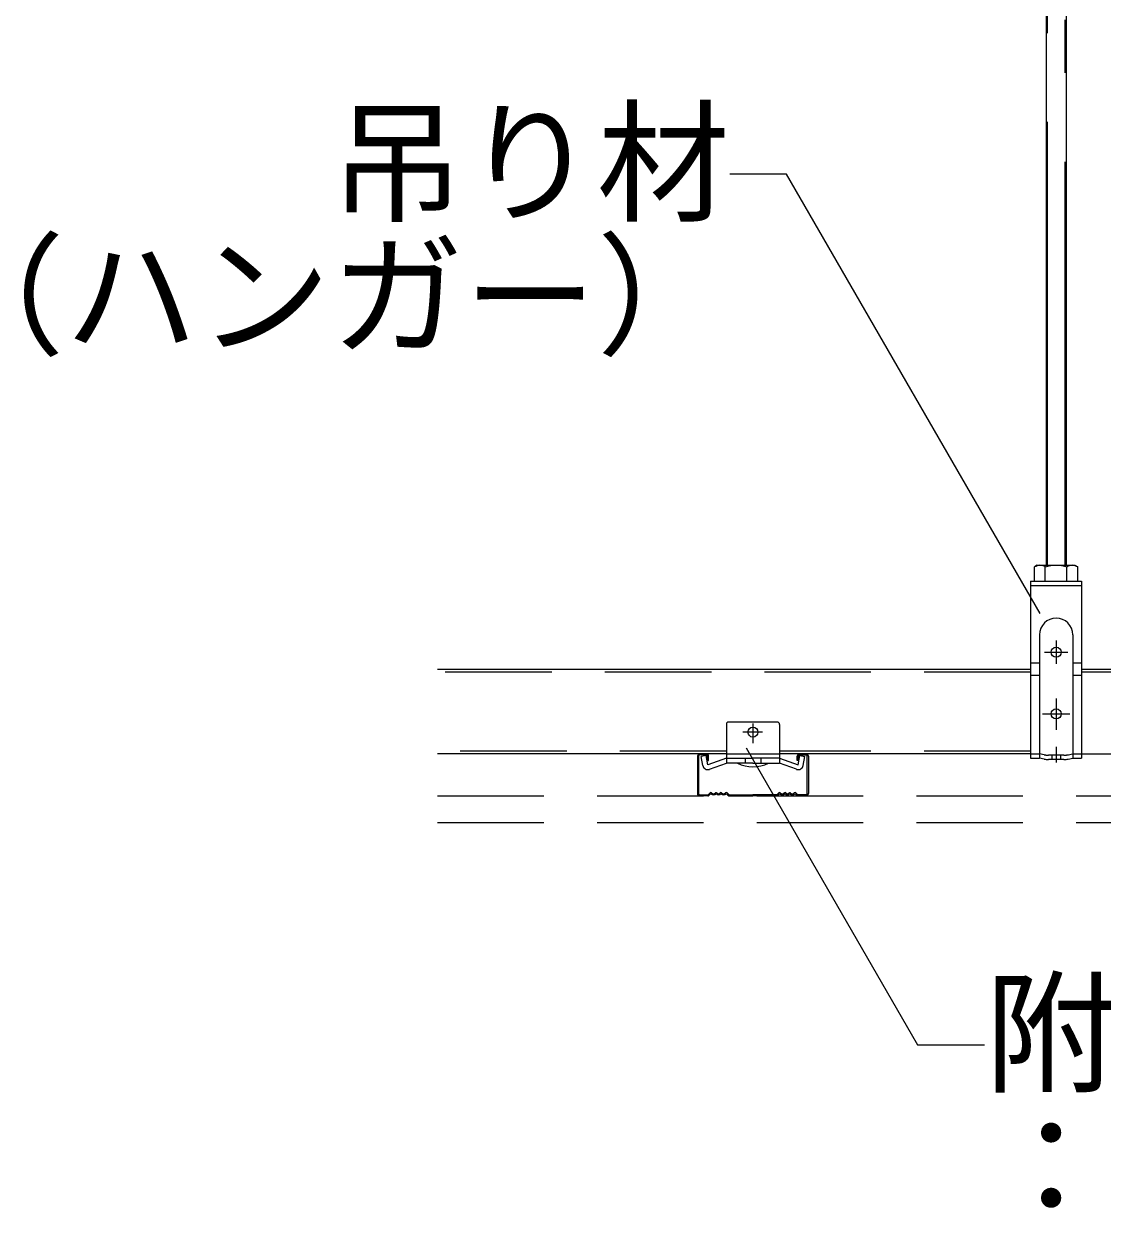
# Model space of a CAD drawing. Units: millimetres on the paper, with parts at other scales. Extents: x -195 to 195, y -140 to 138.
# Drawn here: x -118.89 to -106.72, y -34.77 to -21.23 of the extents above; entities that cross this region are included whole.
import ezdxf
from ezdxf.enums import TextEntityAlignment as Align

# ---------------------------------------------------------------- set-up
doc = ezdxf.new("R2010")
doc.units = ezdxf.units.MM
for name, pattern in [('CHAIN1', [8, 5, -1, 1, -1]), ('CHAIN2', [12, 9, -1, 1, -1]), ('DASHED1', [1.8, 1.2, -0.6]), ('DOUBLE_CHAIN1', [8.8, 5, -1, 0.6, -0.6, 0.6, -1])]:
    doc.linetypes.add(name, pattern=pattern)
for name, color, linetype, lineweight in [('7-0_中心線', 4, 'CHAIN1', 9), ('7-1_吊り材', 7, 'Continuous', 18), ('7-2_野縁受け', 3, 'Continuous', 18), ('7-3_野縁', 2, 'Continuous', 25), ('7-6_文字', 3, 'Continuous', 18), ('7-A_クリップ', 7, 'Continuous', 18), ('7-D_パネル', 4, 'Continuous', 9)]:
    doc.layers.add(name, color=color, linetype=linetype, lineweight=lineweight)
doc.styles.add('ＭＳ ゴシック', font='')
doc.styles.get('ＭＳ ゴシック').set_extended_font_data('MS Gothic')

msp = doc.modelspace()

# ---------------------------------------------------------------- linework, layer by layer
at = {"layer": '7-0_中心線'}
for p, q in [((-107.249, -28.179), (-107.249, -28.441)), ((-107.381, -28.31), (-107.118, -28.31)), ((-107.249, -28.83), (-107.249, -29.183)), ((-110.559, -29.21), (-110.781, -29.21)), ((-110.668, -29.115), (-110.668, -29.336)), ((-107.249, -29.378), (-107.249, -29.553))]:
    msp.add_line(p, q, dxfattribs=at)
at = {"layer": '7-0_中心線', "linetype": 'CHAIN2'}
msp.add_line((-107.403, -29.005), (-107.095, -29.005), dxfattribs=at)
at = {"layer": '7-1_吊り材'}
for p, q in [((-107.362, -5.18), (-107.362, -27.33)), ((-107.137, -5.18), (-107.137, -27.33)), ((-107.462, -27.33), (-107.494, -27.349)), ((-107.462, -27.33), (-107.037, -27.33)), ((-107.037, -27.33), (-107.004, -27.349)), ((-107.494, -27.408), (-107.494, -27.349)), ((-107.494, -27.507), (-107.494, -27.408)), ((-107.372, -27.408), (-107.372, -27.349)), ((-107.372, -27.507), (-107.372, -27.408)), ((-107.127, -27.408), (-107.127, -27.349)), ((-107.127, -27.507), (-107.127, -27.408)), ((-107.004, -27.408), (-107.004, -27.349)), ((-107.004, -27.507), (-107.004, -27.408)), ((-107.537, -27.507), (-107.537, -28.105)), ((-107.537, -27.507), (-107.537, -28.128)), ((-107.537, -27.507), (-106.962, -27.507)), ((-107.537, -27.507), (-107.537, -29.505)), ((-107.537, -27.557), (-106.962, -27.557)), ((-106.962, -27.507), (-106.962, -29.505)), ((-107.437, -28.113), (-107.437, -29.505)), ((-107.062, -28.113), (-107.062, -29.505)), ((-107.537, -28.431), (-107.437, -28.431)), ((-107.062, -28.431), (-106.962, -28.431)), ((-107.537, -28.568), (-107.437, -28.568)), ((-107.062, -28.568), (-106.962, -28.568)), ((-107.537, -29.505), (-107.437, -29.505)), ((-107.386, -29.515), (-107.437, -29.505)), ((-107.113, -29.515), (-107.062, -29.505)), ((-107.062, -29.505), (-106.962, -29.505)), ((-107.162, -29.52), (-107.337, -29.52))]:
    msp.add_line(p, q, dxfattribs=at)
at = {"layer": '7-1_吊り材', "linetype": 'DOUBLE_CHAIN1'}
for p, q in [((-107.348, -27.33), (-107.348, -5.18)), ((-107.151, -5.18), (-107.151, -27.33))]:
    msp.add_line(p, q, dxfattribs=at)
at = {"layer": '7-1_吊り材', "linetype": 'DASHED1'}
for p, q in [((-107.537, -29.455), (-107.437, -29.455)), ((-107.386, -29.465), (-107.437, -29.455)), ((-107.161, -29.47), (-107.337, -29.47)), ((-107.299, -29.47), (-107.299, -29.52)), ((-107.199, -29.47), (-107.199, -29.52)), ((-107.112, -29.465), (-107.061, -29.455)), ((-107.062, -29.455), (-106.962, -29.455))]:
    msp.add_line(p, q, dxfattribs=at)
at = {"layer": '7-1_吊り材'}
for centre in [(-107.249, -28.31), (-107.249, -29.005)]:
    msp.add_circle(centre, 0.0563, dxfattribs=at)
for centre, radius, start, end in [((-107.414, -27.499), 0.17, 96.3429, 118.0413), ((-107.437, -27.452), 0.122, 57.5712, 88.0446), ((-107.249, -27.736), 0.405, 72.412, 107.588), ((-107.061, -27.452), 0.122, 91.9554, 122.4288), ((-107.084, -27.499), 0.17, 61.9587, 83.6571), ((-107.249, -28.113), 0.188, 0, 180), ((-107.337, -29.27), 0.25, 258.6901, 270), ((-107.162, -29.27), 0.25, 270, 281.3099)]:
    msp.add_arc(centre, radius, start, end, dxfattribs=at)
at = {"layer": '7-1_吊り材', "linetype": 'DASHED1'}
for centre, start, end in [((-107.337, -29.22), 258.6741, 270), ((-107.161, -29.22), 270, 281.3913)]:
    msp.add_arc(centre, 0.25, start, end, dxfattribs=at)
at = {"layer": '7-2_野縁受け'}
for p, q in [((-107.537, -28.505), (-114.225, -28.505)), ((-86.826, -28.505), (-106.962, -28.505)), ((-110.968, -29.455), (-114.225, -29.455)), ((-107.537, -29.455), (-110.368, -29.455)), ((-106.962, -29.455), (-101.743, -29.455))]:
    msp.add_line(p, q, dxfattribs=at)
at = {"layer": '7-2_野縁受け', "linetype": 'DASHED1'}
for p, q in [((-107.537, -28.535), (-114.225, -28.535)), ((-86.746, -28.535), (-106.962, -28.535)), ((-110.968, -29.425), (-114.225, -29.425)), ((-110.968, -29.455), (-110.368, -29.455)), ((-107.537, -29.425), (-110.368, -29.425)), ((-101.743, -29.425), (-106.962, -29.425))]:
    msp.add_line(p, q, dxfattribs=at)
at = {"layer": '7-3_野縁'}
for p, q in [((-111.293, -29.48), (-111.293, -29.906)), ((-111.28, -29.904), (-111.28, -29.48)), ((-111.193, -29.455), (-111.268, -29.455)), ((-111.193, -29.467), (-111.268, -29.467)), ((-111.18, -29.53), (-111.18, -29.48)), ((-111.168, -29.53), (-111.168, -29.48)), ((-110.168, -29.53), (-110.168, -29.48)), ((-110.155, -29.53), (-110.155, -29.48)), ((-110.143, -29.455), (-110.068, -29.455)), ((-110.143, -29.467), (-110.068, -29.467)), ((-110.055, -29.905), (-110.055, -29.48)), ((-110.043, -29.48), (-110.043, -29.904)), ((-111.18, -29.53), (-111.168, -29.53)), ((-110.155, -29.53), (-110.168, -29.53)), ((-111.268, -29.918), (-111.178, -29.918)), ((-111.268, -29.918), (-111.178, -29.918)), ((-111.152, -29.896), (-111.169, -29.914)), ((-111.169, -29.914), (-111.152, -29.896)), ((-111.143, -29.905), (-111.16, -29.923)), ((-111.143, -29.905), (-111.16, -29.923)), ((-110.968, -29.905), (-110.95, -29.923)), ((-110.959, -29.896), (-110.941, -29.914)), ((-110.932, -29.918), (-110.668, -29.918)), ((-110.403, -29.918), (-110.668, -29.918)), ((-110.377, -29.896), (-110.394, -29.914)), ((-110.368, -29.905), (-110.385, -29.923)), ((-110.193, -29.905), (-110.175, -29.923)), ((-110.193, -29.905), (-110.175, -29.923)), ((-110.184, -29.896), (-110.166, -29.914)), ((-110.166, -29.914), (-110.184, -29.896)), ((-110.068, -29.918), (-110.157, -29.918)), ((-110.068, -29.918), (-110.157, -29.918)), ((-111.178, -29.93), (-111.268, -29.93)), ((-111.178, -29.93), (-111.268, -29.93)), ((-110.932, -29.93), (-110.668, -29.93)), ((-110.403, -29.93), (-110.668, -29.93)), ((-110.157, -29.93), (-110.068, -29.93)), ((-110.157, -29.93), (-110.068, -29.93))]:
    msp.add_line(p, q, dxfattribs=at)
for centre, radius, start, end in [((-111.268, -29.48), 0.025, 90.003, 180.003), ((-111.268, -29.48), 0.0125, 90.003, 180.003), ((-111.193, -29.48), 0.025, 0.003, 90.003), ((-111.193, -29.48), 0.0125, 0.003, 90.003), ((-110.143, -29.48), 0.025, 89.997, 179.997), ((-110.143, -29.48), 0.0125, 89.997, 179.997), ((-110.068, -29.48), 0.025, 359.997, 89.997), ((-110.068, -29.48), 0.0125, 359.997, 89.997), ((-111.268, -29.905), 0.025, 177.476, 270), ((-111.268, -29.905), 0.025, 177.476, 270), ((-111.268, -29.905), 0.0125, 177.476, 270), ((-111.268, -29.905), 0.0125, 177.476, 270), ((-111.178, -29.905), 0.0125, 270, 315), ((-111.178, -29.905), 0.0125, 270, 315), ((-111.143, -29.905), 0.0125, 46.3972, 135), ((-111.112, -29.872), 0.0453, 226.3972, 313.6028), ((-111.112, -29.872), 0.0328, 226.3972, 313.6028), ((-111.08, -29.905), 0.0125, 36.8699, 133.6028), ((-111.055, -29.886), 0.0313, 216.8699, 323.1301), ((-111.055, -29.886), 0.0188, 216.8699, 323.1301), ((-111.03, -29.905), 0.0125, 46.3972, 143.1301), ((-111.03, -29.905), 0.0125, 36.8699, 143.1301), ((-110.999, -29.872), 0.0453, 226.3972, 313.6028), ((-110.999, -29.872), 0.0328, 226.3972, 313.6028), ((-110.968, -29.905), 0.0125, 45, 133.6028), ((-110.932, -29.905), 0.0125, 225, 270), ((-110.403, -29.905), 0.0125, 270, 315), ((-110.368, -29.905), 0.0125, 46.3972, 135), ((-110.337, -29.872), 0.0453, 226.3972, 313.6028), ((-110.337, -29.872), 0.0328, 226.3972, 313.6028), ((-110.305, -29.905), 0.0125, 36.8699, 143.1301), ((-110.305, -29.905), 0.0125, 36.8699, 133.6028), ((-110.28, -29.886), 0.0313, 216.8699, 323.1301), ((-110.28, -29.886), 0.0188, 216.8699, 323.1301), ((-110.255, -29.905), 0.0125, 46.3972, 143.1301), ((-110.224, -29.872), 0.0453, 226.3972, 313.6028), ((-110.224, -29.872), 0.0328, 226.3972, 313.6028), ((-110.193, -29.905), 0.0125, 45, 133.6028), ((-110.157, -29.905), 0.0125, 225, 270), ((-110.157, -29.905), 0.0125, 225, 270), ((-110.068, -29.905), 0.0125, 270, 2.524), ((-110.068, -29.905), 0.025, 270, 2.524), ((-110.068, -29.905), 0.0125, 270, 2.524), ((-110.068, -29.905), 0.025, 270, 2.524), ((-111.178, -29.905), 0.025, 270, 315), ((-111.178, -29.905), 0.025, 270, 315), ((-110.932, -29.905), 0.025, 225, 270), ((-110.403, -29.905), 0.025, 270, 315), ((-110.157, -29.905), 0.025, 225, 270), ((-110.157, -29.905), 0.025, 225, 270)]:
    msp.add_arc(centre, radius, start, end, dxfattribs=at)
at = {"layer": '7-6_文字', "color": 7}
for p, q in [((-110.289, -22.919), (-110.93, -22.919)), ((-107.429, -27.873), (-110.289, -22.919)), ((-110.746, -29.386), (-108.813, -32.734)), ((-108.813, -32.734), (-108.056, -32.734))]:
    msp.add_line(p, q, dxfattribs=at)
at = {"layer": '7-A_クリップ'}
for p, q in [((-110.393, -29.098), (-110.943, -29.098)), ((-110.968, -29.123), (-110.968, -29.56)), ((-110.368, -29.123), (-110.368, -29.56)), ((-111.234, -29.586), (-111.252, -29.485)), ((-110.368, -29.503), (-110.159, -29.579)), ((-110.159, -29.579), (-110.141, -29.475)), ((-110.141, -29.475), (-110.084, -29.485)), ((-110.102, -29.586), (-110.084, -29.485)), ((-111.157, -29.63), (-110.965, -29.56)), ((-110.668, -29.56), (-110.387, -29.56)), ((-110.668, -29.56), (-110.387, -29.56)), ((-110.668, -29.56), (-110.368, -29.56)), ((-110.178, -29.63), (-110.37, -29.56))]:
    msp.add_line(p, q, dxfattribs=at)
at = {"layer": '7-A_クリップ', "linetype": 'DASHED1'}
for p, q in [((-110.968, -29.503), (-110.668, -29.503)), ((-110.755, -29.503), (-110.755, -29.56)), ((-110.368, -29.503), (-110.668, -29.503)), ((-110.58, -29.503), (-110.58, -29.56))]:
    msp.add_line(p, q, dxfattribs=at)
at = {"layer": '7-A_クリップ'}
for points in [[(-110.968, -29.503), (-111.177, -29.579), (-111.195, -29.475), (-111.252, -29.485)], [(-110.668, -29.56), (-110.948, -29.56), (-110.968, -29.56)]]:
    msp.add_lwpolyline(points, dxfattribs=at)
msp.add_circle((-110.668, -29.21), 0.0563, dxfattribs=at)
for centre, radius, start, end in [((-110.943, -29.123), 0.025, 90, 180), ((-110.393, -29.123), 0.025, 0, 90), ((-111.177, -29.576), 0.0575, 190, 290), ((-110.668, -29.21), 0.391, 243.4349, 296.565), ((-110.158, -29.576), 0.0575, 250, 350)]:
    msp.add_arc(centre, radius, start, end, dxfattribs=at)
at = {"layer": '7-D_パネル', "linetype": 'DASHED1'}
for p, q in [((-114.225, -29.93), (-55.735, -29.93)), ((-114.225, -30.23), (-55.735, -30.23))]:
    msp.add_line(p, q, dxfattribs=at)

# ---------------------------------------------------------------- texts
at = {"layer": '7-6_文字', "color": 7, "style": 'ＭＳ ゴシック'}
for s, p in [('吊り材', (-115.43, -23.669)), ('（ハンガー）', (-119.93, -25.169)), ('附属金物（クリップ）', (-108.056, -33.484)), ('：RP-Wクリップ', (-108.056, -34.984))]:
    msp.add_text(s, height=1.1, dxfattribs=at).set_placement(p, align=Align.BOTTOM_LEFT)

doc.saveas('drawing.dxf')
